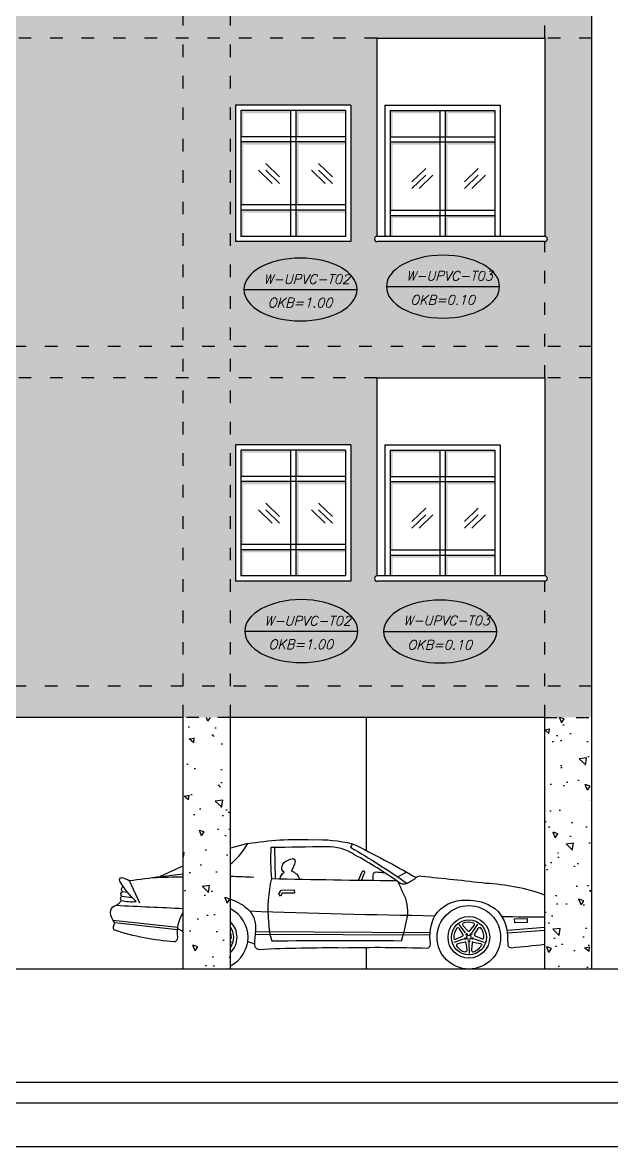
# Model space of a CAD drawing. Header units: millimetres. Extents: x 577 to 2337, y 236 to 943.
# Drawn here: x 1082.36 to 1087.99, y 533.53 to 544.26 of the extents above; entities that cross this region are included whole.
import ezdxf

# ---------------------------------------------------------------- set-up
doc = ezdxf.new("R2010")
doc.units = ezdxf.units.MM
doc.header["$LTSCALE"] = 0.01
doc.linetypes.add('ACAD_ISO03W100', pattern=[30, 12, -18])
for name, color, linetype in [('00-Arm', 7, 'Continuous'), ('02-Elev', 2, 'Continuous'), ('06-Furn', 4, 'Continuous'), ('08-Hatch', 5, 'Continuous'), ('10-coulm', 7, 'Continuous'), ('15-Window', 4, 'Continuous')]:
    doc.layers.add(name, color=color, linetype=linetype)
doc.styles.get("Standard").update_dxf_attribs({"font": 'italic.shx'})
pattern_1 = [(140, (112.80526, -147.2368), (0.04781726, 0.546554), [0.05715, -0.62865]), (85, (112.80526, -147.2368), (-0.57317054, -0.10573026), [0.04572, -0.50292175]), (190.451445, (112.80924, -147.19126), (-0.52535326, 0.44082374), [0.04857003, -0.53427073]), (136.1842, (112.65286, -147.2368), (0.126127, 0.81323712), [0.085725, -0.942975]), (186.63556, (112.6634, -147.169), (-0.7422784, 0.7122124), [0.07285507, -0.8014068]), (81.18415, (112.65286, -147.2368), (-0.7422784, 0.7122124), [0.0685799, -0.7543792]), (111, (112.69096, -147.1606), (0.3067956, 0.45484317), [0.05715, -0.62865]), (56, (112.69096, -147.1606), (-0.5525639, 0.18540609), [0.04572, -0.50292]), (161.451445, (112.7165, -147.1227), (-0.2457683, 0.64024926), [0.04857003, -0.5342698]), (127.5, (112.80526, -147.2368), (-0.253665117, 0.00926581), [0, -0.496824, 0, -0.51054, 0, -0.504825]), (97.5, (112.80526, -147.2368), (-0.300541724, 0.20045899), [0, -0.291084, 0, -0.485394, 0, -0.192405]), (57.5, (112.80526, -147.40673), (0.017186232, 0.406771786), [0, -0.1905, 0, -0.59436, 0, -0.78867]), (47.5, (112.80526, -147.48293), (-0.07627947, 0.44438754), [0, -0.24765, 0, -0.394716, 0, -0.56007])]

# ---------------------------------------------------------------- blocks, each defined once
blk = doc.blocks.new('car101')
at = {"layer": '06-Furn', "color": 234}
for p, q in [((1075.952, 688.101), (1076, 688.094)), ((1075.947, 688.057), (1076.045, 688.043)), ((1079.225, 687.706), (1079.166, 687.785)), ((1079.287, 687.705), (1079.345, 687.789)), ((1076.478, 687.749), (1076.532, 687.718)), ((1079.198, 687.675), (1079.137, 687.646)), ((1079.202, 687.688), (1079.167, 687.746)), ((1079.25, 687.724), (1079.204, 687.774)), ((1079.264, 687.724), (1079.308, 687.775)), ((1079.313, 687.69), (1079.346, 687.749)), ((1079.318, 687.677), (1079.38, 687.651)), ((1076.982, 687.623), (1076.993, 687.619)), ((1077.142, 687.627), (1077.212, 687.601)), ((1079.207, 687.646), (1079.114, 687.614)), ((1079.218, 687.617), (1079.152, 687.602)), ((1079.229, 687.61), (1079.237, 687.543)), ((1079.259, 687.61), (1079.261, 687.511)), ((1079.289, 687.611), (1079.283, 687.544)), ((1079.3, 687.619), (1079.366, 687.606)), ((1079.31, 687.648), (1079.404, 687.619))]:
    blk.add_line(p, q, dxfattribs=at)
for points in [[(1076.982, 688.361, 0.016934), (1076.998, 688.375, 0.079038), (1077.148, 688.558, -0.052124), (1077.763, 688.595, -0.066167), (1078.146, 688.557, 0.033042), (1078.129, 688.523, -0.020743), (1078.669, 688.178)], [(1079.982, 688.067, 0.073661), (1079.419, 688.178, 0.005498), (1078.805, 688.244, 0.235438), (1078.755, 688.233, -0.09364), (1078.667, 688.178, -0.291896), (1078.588, 688.188, 0.030441), (1078.168, 688.451, 0.15167), (1077.899, 688.528, -0.001804), (1077.368, 688.52, 0.030011), (1077.373, 688.225, 0.003466), (1078.564, 688.205)], [(1078.146, 688.557, -0.020546), (1078.755, 688.233, 6.837416)], [(1077.457, 688.223, -0.230058), (1077.494, 688.284, -0.266485), (1077.473, 688.323, -0.29082), (1077.512, 688.391, -0.03649), (1077.57, 688.414, -0.566109), (1077.599, 688.387, -0.06584), (1077.564, 688.295, -0.2827), (1077.639, 688.22, 3.077225)], [(1076.447, 687.622, -0.064631), (1075.877, 687.733, -0.31198), (1075.867, 687.768, -0.007466), (1075.878, 687.803, -0.179511), (1075.839, 687.902, -0.297921), (1075.877, 687.965, 0.16443), (1075.921, 687.991, 0.060849), (1075.94, 688.016, 0.09621), (1076.083, 688.006, -0.073287), (1075.926, 688.2, -0.602103), (1075.945, 688.233, -0.085344), (1076.015, 688.205, -0.002155), (1076.317, 688.244, -0.007766), (1076.532, 688.27, -0.007766)], [(1076.244, 688.235, -0.002779), (1076.532, 688.242, -0.002779)], [(1076.982, 688.246, -0.012669), (1077.206, 688.238)], [(1077.373, 688.225, 0.078617), (1077.346, 687.808, 0.060686), (1077.376, 687.629, -0.007912), (1078.616, 687.631, 0.023522), (1078.671, 687.863, 0.167036), (1078.631, 688.086)], [(1078.206, 688.21), (1078.238, 688.287, -1.252258), (1078.261, 688.278, 0.01836), (1078.233, 688.209, 0.52342)], [(1078.344, 688.208), (1078.346, 688.258, -0.437901), (1078.372, 688.288, 0.00572), (1078.453, 688.281, -1.239977)], [(1075.94, 688.016, -0.433755), (1075.947, 688.057, -0.532959), (1075.952, 688.101, -0.550791), (1075.96, 688.148, -1.205935)], [(1078.631, 688.086, -0.005803), (1078.584, 688.191, -13.001989)], [(1076.982, 688.028, -0.123533), (1077.164, 687.917, -0.223386), (1077.22, 687.725, 0.021479), (1077.212, 687.594, 0.423384), (1077.256, 687.549, -0.014593), (1078.058, 687.565, -0.0129), (1078.863, 687.561, 0.356724), (1078.891, 687.6, -0.144194), (1078.932, 687.868, -0.264533), (1079.231, 688.018, -0.160191), (1079.506, 687.94, -0.21129), (1079.627, 687.677, 0.022884), (1079.63, 687.591, 0.399158), (1079.665, 687.565, 0.004213), (1079.982, 687.597, 0.004213)], [(1075.89, 687.969, 0.001724), (1076.532, 687.94, 0.001724)], [(1076.447, 687.622, 0.399371), (1076.479, 687.663, -0.179694), (1076.532, 687.898, -0.179694)], [(1077.165, 687.915, 0.00474), (1078.933, 687.87)], [(1079.204, 687.774, -0.473959), (1079.205, 687.797, 0.675717)], [(1079.308, 687.775, 0.473959), (1079.307, 687.799, -0.675717)], [(1079.573, 687.862, 0.001097), (1079.982, 687.859, 0.001097)], [(1079.167, 687.746, 0.473959), (1079.144, 687.752, -0.675717)], [(1079.346, 687.749, -0.473959), (1079.369, 687.756, 0.675717)], [(1076.982, 687.65, 0.220927), (1076.991, 687.659)], [(1079.137, 687.646, -0.473959), (1079.114, 687.654, 0.675717)], [(1079.152, 687.602, 0.473959), (1079.139, 687.582, -0.675717)], [(1079.366, 687.606, -0.473959), (1079.38, 687.587, 0.675717)], [(1079.38, 687.651, 0.473959), (1079.402, 687.659, -0.675717)], [(1079.237, 687.543, -0.473959), (1079.223, 687.524, 0.675717)], [(1079.283, 687.544, 0.473959), (1079.298, 687.525, -0.675717)]]:
    blk.add_lwpolyline(points, format="xyb", dxfattribs=at)
for points in [[(1077.148, 688.558), (1076.982, 688.515)], [(1077.412, 688.225), (1077.407, 688.52)], [(1076.532, 688.345), (1076.505, 688.333), (1076.312, 688.244)], [(1076.015, 688.205), (1076.116, 687.992)], [(1078.578, 688.241), (1078.662, 688.286)], [(1077.459, 688.056), (1077.445, 688.079), (1077.465, 688.114), (1077.592, 688.116), (1077.595, 688.085), (1077.475, 688.085), (1077.459, 688.056)], [(1075.86, 687.827), (1076.48, 687.76)], [(1076.477, 687.736), (1075.878, 687.803)], [(1079.815, 687.805), (1079.698, 687.801), (1079.694, 687.841), (1079.814, 687.843), (1079.815, 687.805)], [(1078.887, 687.685), (1077.217, 687.691)], [(1077.219, 687.718), (1078.889, 687.709)], [(1079.622, 687.731), (1079.982, 687.762)], [(1079.982, 687.73), (1079.626, 687.702)]]:
    blk.add_lwpolyline(points, dxfattribs=at)
for centre, radius in [((1079.258, 687.664), 0.303), ((1079.258, 687.664), 0.199), ((1079.258, 687.664), 0.167), ((1079.236, 687.693), 0.00725), ((1079.258, 687.664), 0.0203), ((1079.279, 687.694), 0.00725), ((1079.223, 687.651), 0.00725), ((1079.259, 687.626), 0.00725), ((1079.294, 687.653), 0.00725)]:
    blk.add_circle(centre, radius, dxfattribs=at)
for centre, radius, start, end in [((1076.847, 687.664), 0.303, 296.5193, 63.4807), ((1076.847, 687.664), 0.199, 312.7187, 47.2813), ((1079.258, 687.664), 0.144, 70.2968, 111.7781), ((1076.847, 687.664), 0.167, 323.9549, 36.0451), ((1076.847, 687.664), 0.144, 358.2968, 20.258), ((1079.258, 687.664), 0.144, 142.2968, 183.7781), ((1079.194, 687.683), 0.009, 295.0991, 30.9757), ((1079.257, 687.73), 0.009, 223.0991, 318.9757), ((1079.321, 687.685), 0.009, 151.0991, 246.9757), ((1079.258, 687.664), 0.144, 358.2968, 39.7781), ((1079.258, 687.664), 0.144, 214.2968, 255.7781), ((1079.22, 687.609), 0.009, 7.0991, 102.9757), ((1079.298, 687.61), 0.009, 79.0991, 174.9757), ((1079.258, 687.664), 0.144, 286.2968, 327.7781)]:
    blk.add_arc(centre, radius, start, end, dxfattribs=at)

msp = doc.modelspace()

# ---------------------------------------------------------------- hatches: boundary and pattern name
at = {"layer": '02-Elev'}
h = msp.add_hatch(color=8, dxfattribs=at)
h.dxf.hatch_style = 1
h.paths.add_polyline_path([(1084.473, 543.415), (1084.448, 543.415), (1084.448, 543.39), (1084.473, 543.39)])
h.paths.add_polyline_path([(1084.473, 543.39), (1084.448, 543.39), (1084.448, 543.165), (1084.473, 543.165)])
h.paths.add_polyline_path([(1084.923, 543.39), (1084.923, 543.415), (1084.473, 543.415), (1084.473, 543.39)])
h = msp.add_hatch(color=8, dxfattribs=at)
h.dxf.hatch_style = 1
h.paths.add_polyline_path([(1084.998, 543.415), (1084.973, 543.415), (1084.973, 543.39), (1084.998, 543.39)])
h.paths.add_polyline_path([(1084.998, 543.39), (1084.973, 543.39), (1084.973, 543.165), (1084.998, 543.165)])
h.paths.add_polyline_path([(1085.448, 543.39), (1085.448, 543.415), (1084.998, 543.415), (1084.998, 543.39)])
h = msp.add_hatch(color=8, dxfattribs=at)
h.dxf.hatch_style = 1
h.paths.add_polyline_path([(1085.898, 543.415), (1085.873, 543.415), (1085.873, 543.39), (1085.898, 543.39)])
h.paths.add_polyline_path([(1085.898, 543.39), (1085.873, 543.39), (1085.873, 543.165), (1085.898, 543.165)])
h.paths.add_polyline_path([(1086.348, 543.39), (1086.348, 543.415), (1085.898, 543.415), (1085.898, 543.39)])
h = msp.add_hatch(color=8, dxfattribs=at)
h.dxf.hatch_style = 1
h.paths.add_polyline_path([(1086.423, 543.415), (1086.398, 543.415), (1086.398, 543.39), (1086.423, 543.39)])
h.paths.add_polyline_path([(1086.423, 543.39), (1086.398, 543.39), (1086.398, 543.165), (1086.423, 543.165)])
h.paths.add_polyline_path([(1086.873, 543.39), (1086.873, 543.415), (1086.423, 543.415), (1086.423, 543.39)])
h = msp.add_hatch(color=8, dxfattribs=at)
h.dxf.hatch_style = 1
h.paths.add_polyline_path([(1084.473, 543.115), (1084.448, 543.115), (1084.448, 543.09), (1084.473, 543.09)])
h.paths.add_polyline_path([(1084.473, 543.09), (1084.448, 543.09), (1084.448, 542.515), (1084.473, 542.515)])
h.paths.add_polyline_path([(1084.923, 543.09), (1084.923, 543.115), (1084.473, 543.115), (1084.473, 543.09)])
h = msp.add_hatch(color=8, dxfattribs=at)
h.dxf.hatch_style = 1
h.paths.add_polyline_path([(1084.998, 543.115), (1084.973, 543.115), (1084.973, 543.09), (1084.998, 543.09)])
h.paths.add_polyline_path([(1084.998, 543.09), (1084.973, 543.09), (1084.973, 542.515), (1084.998, 542.515)])
h.paths.add_polyline_path([(1085.448, 543.09), (1085.448, 543.115), (1084.998, 543.115), (1084.998, 543.09)])
h = msp.add_hatch(color=8, dxfattribs=at)
h.dxf.hatch_style = 1
h.paths.add_polyline_path([(1085.898, 543.115), (1085.873, 543.115), (1085.873, 543.09), (1085.898, 543.09)])
h.paths.add_polyline_path([(1085.898, 543.09), (1085.873, 543.09), (1085.873, 542.465), (1085.898, 542.465)])
h.paths.add_polyline_path([(1086.348, 543.09), (1086.348, 543.115), (1085.898, 543.115), (1085.898, 543.09)])
h = msp.add_hatch(color=8, dxfattribs=at)
h.dxf.hatch_style = 1
h.paths.add_polyline_path([(1086.423, 543.115), (1086.398, 543.115), (1086.398, 543.09), (1086.423, 543.09)])
h.paths.add_polyline_path([(1086.423, 543.09), (1086.398, 543.09), (1086.398, 542.465), (1086.423, 542.465)])
h.paths.add_polyline_path([(1086.873, 543.09), (1086.873, 543.115), (1086.423, 543.115), (1086.423, 543.09)])
h = msp.add_hatch(color=8, dxfattribs=at)
h.dxf.hatch_style = 1
h.paths.add_polyline_path([(1084.473, 542.465), (1084.448, 542.465), (1084.448, 542.44), (1084.473, 542.44)])
h.paths.add_polyline_path([(1084.473, 542.44), (1084.448, 542.44), (1084.448, 542.215), (1084.473, 542.215)])
h.paths.add_polyline_path([(1084.923, 542.44), (1084.923, 542.465), (1084.473, 542.465), (1084.473, 542.44)])
h = msp.add_hatch(color=8, dxfattribs=at)
h.dxf.hatch_style = 1
h.paths.add_polyline_path([(1084.998, 542.465), (1084.973, 542.465), (1084.973, 542.44), (1084.998, 542.44)])
h.paths.add_polyline_path([(1084.998, 542.44), (1084.973, 542.44), (1084.973, 542.215), (1084.998, 542.215)])
h.paths.add_polyline_path([(1085.448, 542.44), (1085.448, 542.465), (1084.998, 542.465), (1084.998, 542.44)])
h = msp.add_hatch(color=8, dxfattribs=at)
h.dxf.hatch_style = 1
h.paths.add_polyline_path([(1085.898, 542.415), (1085.873, 542.415), (1085.873, 542.39), (1085.898, 542.39)])
h.paths.add_polyline_path([(1086.348, 542.39), (1086.348, 542.415), (1085.898, 542.415), (1085.898, 542.39)])
h.paths.add_polyline_path([(1085.873, 542.215), (1085.898, 542.215), (1085.898, 542.39), (1085.873, 542.39)])
h = msp.add_hatch(color=8, dxfattribs=at)
h.dxf.hatch_style = 1
h.paths.add_polyline_path([(1086.423, 542.415), (1086.398, 542.415), (1086.398, 542.39), (1086.423, 542.39)])
h.paths.add_polyline_path([(1086.873, 542.39), (1086.873, 542.415), (1086.423, 542.415), (1086.423, 542.39)])
h.paths.add_polyline_path([(1086.398, 542.215), (1086.423, 542.215), (1086.423, 542.39), (1086.398, 542.39)])
h = msp.add_hatch(color=8, dxfattribs=at)
h.dxf.hatch_style = 1
h.paths.add_polyline_path([(1084.473, 540.175), (1084.448, 540.175), (1084.448, 540.15), (1084.473, 540.15)])
h.paths.add_polyline_path([(1084.473, 540.15), (1084.448, 540.15), (1084.448, 539.925), (1084.473, 539.925)])
h.paths.add_polyline_path([(1084.923, 540.15), (1084.923, 540.175), (1084.473, 540.175), (1084.473, 540.15)])
h = msp.add_hatch(color=8, dxfattribs=at)
h.dxf.hatch_style = 1
h.paths.add_polyline_path([(1084.998, 540.175), (1084.973, 540.175), (1084.973, 540.15), (1084.998, 540.15)])
h.paths.add_polyline_path([(1084.998, 540.15), (1084.973, 540.15), (1084.973, 539.925), (1084.998, 539.925)])
h.paths.add_polyline_path([(1085.448, 540.15), (1085.448, 540.175), (1084.998, 540.175), (1084.998, 540.15)])
h = msp.add_hatch(color=8, dxfattribs=at)
h.dxf.hatch_style = 1
h.paths.add_polyline_path([(1085.898, 540.175), (1085.873, 540.175), (1085.873, 540.15), (1085.898, 540.15)])
h.paths.add_polyline_path([(1085.898, 540.15), (1085.873, 540.15), (1085.873, 539.925), (1085.898, 539.925)])
h.paths.add_polyline_path([(1086.348, 540.15), (1086.348, 540.175), (1085.898, 540.175), (1085.898, 540.15)])
h = msp.add_hatch(color=8, dxfattribs=at)
h.dxf.hatch_style = 1
h.paths.add_polyline_path([(1086.423, 540.175), (1086.398, 540.175), (1086.398, 540.15), (1086.423, 540.15)])
h.paths.add_polyline_path([(1086.423, 540.15), (1086.398, 540.15), (1086.398, 539.925), (1086.423, 539.925)])
h.paths.add_polyline_path([(1086.873, 540.15), (1086.873, 540.175), (1086.423, 540.175), (1086.423, 540.15)])
h = msp.add_hatch(color=8, dxfattribs=at)
h.dxf.hatch_style = 1
h.paths.add_polyline_path([(1084.473, 539.875), (1084.448, 539.875), (1084.448, 539.85), (1084.473, 539.85)])
h.paths.add_polyline_path([(1084.473, 539.85), (1084.448, 539.85), (1084.448, 539.275), (1084.473, 539.275)])
h.paths.add_polyline_path([(1084.923, 539.85), (1084.923, 539.875), (1084.473, 539.875), (1084.473, 539.85)])
h = msp.add_hatch(color=8, dxfattribs=at)
h.dxf.hatch_style = 1
h.paths.add_polyline_path([(1084.998, 539.875), (1084.973, 539.875), (1084.973, 539.85), (1084.998, 539.85)])
h.paths.add_polyline_path([(1084.998, 539.85), (1084.973, 539.85), (1084.973, 539.275), (1084.998, 539.275)])
h.paths.add_polyline_path([(1085.448, 539.85), (1085.448, 539.875), (1084.998, 539.875), (1084.998, 539.85)])
h = msp.add_hatch(color=8, dxfattribs=at)
h.dxf.hatch_style = 1
h.paths.add_polyline_path([(1085.898, 539.875), (1085.873, 539.875), (1085.873, 539.85), (1085.898, 539.85)])
h.paths.add_polyline_path([(1085.898, 539.85), (1085.873, 539.85), (1085.873, 539.225), (1085.898, 539.225)])
h.paths.add_polyline_path([(1086.348, 539.85), (1086.348, 539.875), (1085.898, 539.875), (1085.898, 539.85)])
h = msp.add_hatch(color=8, dxfattribs=at)
h.dxf.hatch_style = 1
h.paths.add_polyline_path([(1086.423, 539.875), (1086.398, 539.875), (1086.398, 539.85), (1086.423, 539.85)])
h.paths.add_polyline_path([(1086.423, 539.85), (1086.398, 539.85), (1086.398, 539.225), (1086.423, 539.225)])
h.paths.add_polyline_path([(1086.873, 539.85), (1086.873, 539.875), (1086.423, 539.875), (1086.423, 539.85)])
h = msp.add_hatch(color=8, dxfattribs=at)
h.dxf.hatch_style = 1
h.paths.add_polyline_path([(1084.473, 539.225), (1084.448, 539.225), (1084.448, 539.2), (1084.473, 539.2)])
h.paths.add_polyline_path([(1084.473, 539.2), (1084.448, 539.2), (1084.448, 538.975), (1084.473, 538.975)])
h.paths.add_polyline_path([(1084.923, 539.2), (1084.923, 539.225), (1084.473, 539.225), (1084.473, 539.2)])
h = msp.add_hatch(color=8, dxfattribs=at)
h.dxf.hatch_style = 1
h.paths.add_polyline_path([(1084.998, 539.225), (1084.973, 539.225), (1084.973, 539.2), (1084.998, 539.2)])
h.paths.add_polyline_path([(1084.998, 539.2), (1084.973, 539.2), (1084.973, 538.975), (1084.998, 538.975)])
h.paths.add_polyline_path([(1085.448, 539.2), (1085.448, 539.225), (1084.998, 539.225), (1084.998, 539.2)])
h = msp.add_hatch(color=8, dxfattribs=at)
h.dxf.hatch_style = 1
h.paths.add_polyline_path([(1085.898, 539.175), (1085.873, 539.175), (1085.873, 539.15), (1085.898, 539.15)])
h.paths.add_polyline_path([(1086.348, 539.15), (1086.348, 539.175), (1085.898, 539.175), (1085.898, 539.15)])
h.paths.add_polyline_path([(1085.873, 538.975), (1085.898, 538.975), (1085.898, 539.15), (1085.873, 539.15)])
h = msp.add_hatch(color=8, dxfattribs=at)
h.dxf.hatch_style = 1
h.paths.add_polyline_path([(1086.423, 539.175), (1086.398, 539.175), (1086.398, 539.15), (1086.423, 539.15)])
h.paths.add_polyline_path([(1086.873, 539.15), (1086.873, 539.175), (1086.423, 539.175), (1086.423, 539.15)])
h.paths.add_polyline_path([(1086.398, 538.975), (1086.423, 538.975), (1086.423, 539.15), (1086.398, 539.15)])
at = {"layer": '08-Hatch'}
h = msp.add_hatch(dxfattribs=at)
h.set_pattern_fill('AR-CONC', color=26, scale=0.003, angle=90)
h.set_pattern_definition(pattern_1)
h.paths.add_polyline_path([(1087.798, 547.345), (1087.348, 547.345), (1087.348, 545.455, -1), (1087.348, 545.405), (1085.748, 545.405, -1), (1085.748, 545.455), (1085.748, 547.345), (1076.948, 547.345), (1076.948, 537.625), (1076.948, 535.225), (1077.398, 535.225), (1077.398, 537.625), (1087.798, 537.625)])
h.paths.add_polyline_path([(1082.248, 542.165), (1080.748, 542.165), (1080.748, 543.465), (1082.248, 543.465)], flags=16)
h.paths.add_polyline_path([(1082.198, 542.215), (1080.798, 542.215), (1080.798, 543.415), (1082.198, 543.415)], flags=0)
h.paths.add_polyline_path([(1081.523, 543.165), (1081.523, 542.465), (1081.473, 542.465), (1081.473, 543.165)], flags=0)
h.paths.add_polyline_path([(1084.398, 543.465), (1085.498, 543.465), (1085.498, 542.165), (1084.398, 542.165)], flags=16)
h.paths.add_polyline_path([(1084.448, 543.415), (1085.448, 543.415), (1085.448, 542.215), (1084.448, 542.215)], flags=0)
h.paths.add_polyline_path([(1084.973, 543.165), (1084.973, 542.465), (1084.923, 542.465), (1084.923, 543.165)], flags=0)
h.paths.add_polyline_path([(1082.248, 545.405), (1080.748, 545.405), (1080.748, 546.705), (1082.248, 546.705)], flags=16)
h.paths.add_polyline_path([(1084.398, 545.405), (1084.398, 546.705), (1085.498, 546.705), (1085.498, 545.405)], flags=16)
h.paths.add_polyline_path([(1082.198, 545.455), (1080.798, 545.455), (1080.798, 546.655), (1082.198, 546.655)], flags=0)
h.paths.add_polyline_path([(1085.748, 544.105), (1087.348, 544.105), (1087.348, 542.215, -1), (1087.348, 542.165), (1085.748, 542.165, -1), (1085.748, 542.215)], flags=16)
h.paths.add_polyline_path([(1084.448, 545.455), (1084.448, 546.655), (1085.448, 546.655), (1085.448, 545.455)], flags=0)
h.paths.add_polyline_path([(1085.823, 543.665), (1086.923, 543.665), (1086.923, 542.215), (1085.823, 542.215)], flags=0)
h.paths.add_polyline_path([(1085.873, 543.615), (1086.873, 543.615), (1086.873, 542.315), (1085.873, 542.315)], flags=0)
h.paths.add_polyline_path([(1086.348, 543.365), (1086.398, 543.365), (1086.398, 542.365), (1086.348, 542.365)], flags=0)
h.paths.add_polyline_path([(1081.473, 545.705), (1081.473, 546.405), (1081.523, 546.405), (1081.523, 545.705)], flags=0)
h.paths.add_polyline_path([(1084.923, 545.705), (1084.923, 546.405), (1084.973, 546.405), (1084.973, 545.705)], flags=0)
h.paths.add_polyline_path([(1080.548, 542.165), (1079.048, 542.165), (1079.048, 543.465), (1080.548, 543.465)], flags=16)
h.paths.add_polyline_path([(1080.498, 542.215), (1079.098, 542.215), (1079.098, 543.415), (1080.498, 543.415)], flags=0)
h.paths.add_polyline_path([(1079.823, 543.165), (1079.823, 542.465), (1079.773, 542.465), (1079.773, 543.165)], flags=0)
h.paths.add_polyline_path([(1082.248, 540.225), (1082.248, 538.925), (1080.748, 538.925), (1080.748, 540.225)], flags=16)
h.paths.add_polyline_path([(1084.398, 540.225), (1085.498, 540.225), (1085.498, 538.925), (1084.398, 538.925)], flags=16)
h.paths.add_polyline_path([(1082.198, 540.175), (1082.198, 538.975), (1080.798, 538.975), (1080.798, 540.175)], flags=0)
h.paths.add_polyline_path([(1084.448, 540.175), (1085.448, 540.175), (1085.448, 538.975), (1084.448, 538.975)], flags=0)
h.paths.add_polyline_path([(1085.748, 540.865), (1087.348, 540.865), (1087.348, 538.975, -1), (1087.348, 538.925), (1085.748, 538.925, -1), (1085.748, 538.975)], flags=16)
h.paths.add_polyline_path([(1080.548, 545.405), (1079.048, 545.405), (1079.048, 546.705), (1080.548, 546.705)], flags=16)
h.paths.add_polyline_path([(1084.923, 539.925), (1084.973, 539.925), (1084.973, 539.225), (1084.923, 539.225)], flags=0)
h.paths.add_polyline_path([(1081.523, 539.925), (1081.523, 539.225), (1081.473, 539.225), (1081.473, 539.925)], flags=0)
h.paths.add_polyline_path([(1080.498, 545.455), (1079.098, 545.455), (1079.098, 546.655), (1080.498, 546.655)], flags=0)
h.paths.add_polyline_path([(1079.773, 545.705), (1079.773, 546.405), (1079.823, 546.405), (1079.823, 545.705)], flags=0)
h.paths.add_polyline_path([(1085.823, 540.425), (1086.923, 540.425), (1086.923, 538.975), (1085.823, 538.975)], flags=0)
h.paths.add_polyline_path([(1085.873, 540.375), (1086.873, 540.375), (1086.873, 539.075), (1085.873, 539.075)], flags=0)
h.paths.add_polyline_path([(1086.398, 540.125), (1086.398, 539.125), (1086.348, 539.125), (1086.348, 540.125)], flags=0)
h.paths.add_polyline_path([(1080.548, 540.225), (1080.548, 538.925), (1079.048, 538.925), (1079.048, 540.225)], flags=16)
h.paths.add_polyline_path([(1080.498, 540.175), (1080.498, 538.975), (1079.098, 538.975), (1079.098, 540.175)], flags=0)
h.paths.add_polyline_path([(1079.823, 539.925), (1079.823, 539.225), (1079.773, 539.225), (1079.773, 539.925)], flags=0)
h = msp.add_hatch(dxfattribs=at)
h.set_pattern_fill('AR-CONC', color=26, scale=0.003, angle=90)
h.set_pattern_definition(pattern_1)
h.paths.add_polyline_path([(1087.798, 537.625), (1087.348, 537.625), (1087.348, 535.225), (1087.798, 535.225)])
h.paths.add_polyline_path([(1084.348, 537.625), (1083.898, 537.625), (1083.898, 535.225), (1084.348, 535.225)])

# ---------------------------------------------------------------- linework, layer by layer
at = {"layer": '00-Arm'}
for points in [[(1095.188, 554.182), (1065.688, 554.182), (1065.688, 533.532), (1095.188, 533.532)], [(1094.205, 553.568), (1066.672, 553.568), (1066.672, 534.147), (1094.205, 534.147)]]:
    msp.add_lwpolyline(points, close=True, dxfattribs=at)
at = {"layer": '00-Arm', "color": 4}
msp.add_lwpolyline([(1094.402, 553.764), (1066.475, 553.764), (1066.475, 533.95), (1094.402, 533.95)], close=True, dxfattribs=at)
at = {"layer": '02-Elev'}
for p, q in [((1087.798, 535.225), (1087.798, 547.345)), ((1085.748, 542.215), (1085.748, 544.105)), ((1085.748, 544.105), (1087.348, 544.105)), ((1087.348, 544.105), (1087.348, 542.215)), ((1085.748, 538.975), (1085.748, 540.865)), ((1085.748, 540.865), (1087.348, 540.865)), ((1087.348, 540.865), (1087.348, 538.975)), ((1083.898, 537.625), (1077.398, 537.625)), ((1083.898, 535.225), (1083.898, 537.625)), ((1087.348, 537.625), (1084.348, 537.625)), ((1084.348, 535.225), (1084.348, 537.625)), ((1087.348, 535.225), (1087.348, 537.625))]:
    msp.add_line(p, q, dxfattribs=at)
at = {"layer": '02-Elev', "color": 4}
for p, q in [((1085.498, 543.465), (1084.398, 543.465)), ((1084.398, 543.465), (1084.398, 542.165)), ((1085.498, 543.465), (1085.498, 542.165)), ((1085.498, 542.165), (1084.398, 542.165)), ((1085.498, 540.225), (1084.398, 540.225)), ((1084.398, 540.225), (1084.398, 538.925)), ((1085.498, 540.225), (1085.498, 538.925)), ((1085.498, 538.925), (1084.398, 538.925))]:
    msp.add_line(p, q, dxfattribs=at)
at = {"layer": '02-Elev', "color": 5}
for p, q in [((1085.823, 543.465), (1086.923, 543.465)), ((1085.823, 543.465), (1085.823, 542.215)), ((1086.923, 543.465), (1086.923, 542.215)), ((1085.448, 543.415), (1084.448, 543.415)), ((1084.448, 543.415), (1084.448, 542.215)), ((1084.923, 543.415), (1084.923, 542.215)), ((1084.973, 543.415), (1084.973, 542.215)), ((1085.448, 543.415), (1085.448, 542.215)), ((1085.873, 543.415), (1086.873, 543.415)), ((1085.873, 543.415), (1085.873, 542.215)), ((1086.348, 543.415), (1086.348, 542.215)), ((1086.398, 543.415), (1086.398, 542.215)), ((1086.873, 543.415), (1086.873, 542.215)), ((1085.448, 543.165), (1084.448, 543.165)), ((1085.873, 543.165), (1086.873, 543.165)), ((1085.448, 543.115), (1084.448, 543.115)), ((1085.873, 543.115), (1086.873, 543.115)), ((1084.685, 542.911), (1084.816, 542.783)), ((1085.19, 542.911), (1085.321, 542.783)), ((1084.616, 542.847), (1084.747, 542.718)), ((1084.685, 542.847), (1084.816, 542.718)), ((1085.121, 542.847), (1085.252, 542.718)), ((1085.19, 542.847), (1085.321, 542.718)), ((1086.212, 542.863), (1086.081, 542.735)), ((1086.714, 542.863), (1086.583, 542.735)), ((1086.212, 542.799), (1086.081, 542.671)), ((1086.281, 542.799), (1086.15, 542.671)), ((1086.714, 542.799), (1086.583, 542.671)), ((1086.783, 542.799), (1086.652, 542.671)), ((1085.448, 542.515), (1084.448, 542.515)), ((1085.448, 542.465), (1084.448, 542.465)), ((1085.873, 542.465), (1086.873, 542.465)), ((1085.873, 542.415), (1086.873, 542.415)), ((1085.448, 542.215), (1084.448, 542.215)), ((1087.348, 542.215), (1085.748, 542.215)), ((1087.348, 542.165), (1085.748, 542.165)), ((1085.448, 540.175), (1084.448, 540.175)), ((1084.448, 540.175), (1084.448, 538.975)), ((1084.923, 540.175), (1084.923, 538.975)), ((1084.973, 540.175), (1084.973, 538.975)), ((1085.448, 540.175), (1085.448, 538.975)), ((1085.823, 540.225), (1086.923, 540.225)), ((1085.823, 540.225), (1085.823, 538.975)), ((1085.873, 540.175), (1086.873, 540.175)), ((1085.873, 540.175), (1085.873, 538.975)), ((1086.348, 540.175), (1086.348, 538.975)), ((1086.398, 540.175), (1086.398, 538.975)), ((1086.873, 540.175), (1086.873, 538.975)), ((1086.923, 540.225), (1086.923, 538.975)), ((1085.448, 539.925), (1084.448, 539.925)), ((1085.873, 539.925), (1086.873, 539.925)), ((1085.448, 539.875), (1084.448, 539.875)), ((1085.873, 539.875), (1086.873, 539.875)), ((1084.616, 539.607), (1084.747, 539.478)), ((1084.685, 539.671), (1084.816, 539.543)), ((1084.685, 539.607), (1084.816, 539.478)), ((1085.121, 539.607), (1085.252, 539.478)), ((1085.19, 539.671), (1085.321, 539.543)), ((1085.19, 539.607), (1085.321, 539.478)), ((1086.212, 539.623), (1086.081, 539.495)), ((1086.714, 539.623), (1086.583, 539.495)), ((1086.212, 539.559), (1086.081, 539.431)), ((1086.281, 539.559), (1086.15, 539.431)), ((1086.714, 539.559), (1086.583, 539.431)), ((1086.783, 539.559), (1086.652, 539.431)), ((1085.448, 539.275), (1084.448, 539.275)), ((1085.448, 539.225), (1084.448, 539.225)), ((1085.873, 539.225), (1086.873, 539.225)), ((1085.873, 539.175), (1086.873, 539.175)), ((1085.448, 538.975), (1084.448, 538.975)), ((1087.348, 538.975), (1085.748, 538.975)), ((1087.348, 538.925), (1085.748, 538.925))]:
    msp.add_line(p, q, dxfattribs=at)
at = {"layer": '02-Elev', "color": 3}
for p, q in [((1085.648, 536.354), (1085.648, 537.625)), ((1085.648, 535.225), (1085.648, 535.432))]:
    msp.add_line(p, q, dxfattribs=at)
at = {"layer": '02-Elev', "color": 7}
msp.add_line((1090.203, 535.225), (1074.057, 535.225), dxfattribs=at)
at = {"layer": '02-Elev', "color": 5}
for centre, start, end in [((1085.748, 542.19), 90, 270), ((1087.348, 542.19), 270, 90), ((1085.748, 538.95), 90, 270), ((1087.348, 538.95), 270, 90)]:
    msp.add_arc(centre, 0.025, start, end, dxfattribs=at)
at = {"layer": '10-coulm', "color": 5, "linetype": 'ACAD_ISO03W100'}
for p, q in [((1084.348, 537.625), (1084.348, 550.345)), ((1083.898, 537.625), (1083.898, 548.645)), ((1087.348, 544.105), (1087.348, 545.405)), ((1085.748, 544.105), (1076.948, 544.105)), ((1087.798, 544.105), (1087.348, 544.105)), ((1087.348, 540.865), (1087.348, 542.165)), ((1087.798, 541.165), (1076.948, 541.165)), ((1085.748, 540.865), (1076.948, 540.865)), ((1087.798, 540.865), (1087.348, 540.865)), ((1087.348, 537.625), (1087.348, 538.925)), ((1087.798, 537.925), (1076.948, 537.925)), ((1084.348, 537.625), (1083.898, 537.625)), ((1087.348, 537.625), (1087.798, 537.625))]:
    msp.add_line(p, q, dxfattribs=at)
at = {"layer": '15-Window', "color": 4}
for p, q in [((1085.837, 541.735), (1086.917, 541.735)), ((1084.477, 541.708), (1085.557, 541.708)), ((1084.485, 538.449), (1085.565, 538.449)), ((1085.81, 538.445), (1086.89, 538.445))]:
    msp.add_line(p, q, dxfattribs=at)
at = {"layer": '15-Window', "color": 4, "extrusion": (0, 0, -1)}
for centre in [(1085.017, 541.708), (1086.377, 541.735), (1085.025, 538.449), (1086.35, 538.445)]:
    msp.add_ellipse(centre, major_axis=(0.54, 0), ratio=0.555556, dxfattribs=at)

# ---------------------------------------------------------------- block references
at = {"layer": '02-Elev'}
msp.add_blockref('car101', (7.366, -152.136), dxfattribs=at)

# ---------------------------------------------------------------- texts
at = {"layer": '15-Window', "color": 4, "char_height": 0.09, "width": 1.50675, "attachment_point": 3}
for s, insert in [('W-UPVC-T02', (1085.49, 541.852)), ('W-UPVC-T03', (1086.852, 541.884)), ('OKB=1.00', (1085.322, 541.627)), ('OKB=0.10', (1086.682, 541.654)), ('W-UPVC-T02', (1085.498, 538.593)), ('W-UPVC-T03', (1086.825, 538.595)), ('OKB=1.00', (1085.329, 538.368)), ('OKB=0.10', (1086.655, 538.364))]:
    msp.add_mtext(s, dxfattribs=dict(at, insert=insert))

doc.saveas('drawing.dxf')
